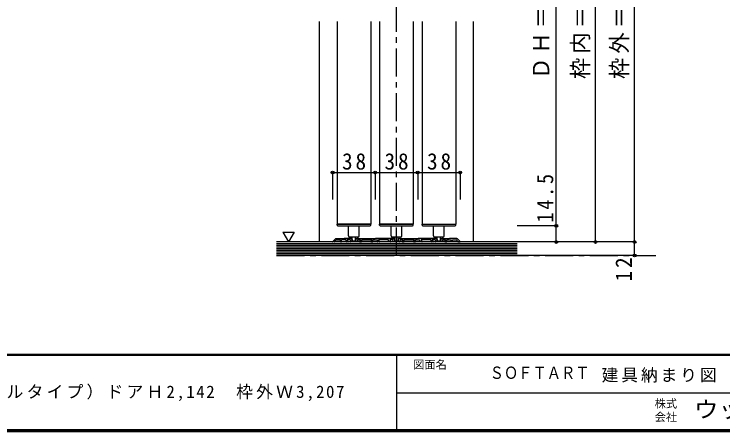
# Model space of a CAD drawing. Units: millimetres at full size, sheet at 1:5. Extents: x -973 to 977, y -718 to 696.
# Drawn here: x -340 to 293, y -701 to -327 of the extents above; entities that cross this region are included whole.
import ezdxf
from ezdxf.enums import TextEntityAlignment as Align

# ---------------------------------------------------------------- set-up
doc = ezdxf.new("R2010")
doc.units = ezdxf.units.MM
doc.header["$LTSCALE"] = 5
doc.header["$PDMODE"] = 32
doc.header["$PDSIZE"] = 2.5
doc.linetypes.add('CHAIN1', pattern=[8, 5, -1, 1, -1])
for name, color, linetype in [('0-1_通り芯', 4, 'CHAIN1'), ('0-3_仕上げ', 2, 'Continuous'), ('0-4_枠', 3, 'Continuous'), ('0-6_扉', 6, 'Continuous'), ('0-7_金物', 3, 'Continuous'), ('0-A_文字', 7, 'Continuous'), ('0-B_寸法', 7, 'Continuous'), ('F-0_補助線', 7, 'Continuous'), ('F-1_枠', 6, 'Continuous'), ('F-A_文字', 7, 'Continuous')]:
    doc.layers.add(name, color=color, linetype=linetype)
doc.styles.add('HGP明朝B', font='')
doc.styles.add('ＭＳ ゴシック', font='')
doc.styles.get('HGP明朝B').set_extended_font_data('HGP明朝B')
doc.styles.get('ＭＳ ゴシック').set_extended_font_data('MS Gothic')

msp = doc.modelspace()

# ---------------------------------------------------------------- linework, layer by layer
at = {"layer": '0-1_通り芯'}
for p, q in [((1.653, -543.141), (1.653, -83.141)), ((-105.446, -543.141), (233.554, -543.141))]:
    msp.add_line(p, q, dxfattribs=at)
at = {"layer": '0-3_仕上げ'}
for p, q in [((109.554, -531.141), (-105.446, -531.141)), ((109.554, -543.141), (-105.446, -543.141))]:
    msp.add_line(p, q, dxfattribs=at)
at = {"layer": '0-3_仕上げ', "color": 7}
for p, q in [((109.554, -532.641), (-105.446, -532.641)), ((109.554, -534.141), (-105.446, -534.141)), ((109.554, -535.641), (-105.446, -535.641)), ((109.554, -537.141), (-105.446, -537.141)), ((109.554, -538.641), (-105.446, -538.641)), ((109.554, -540.141), (-105.446, -540.141)), ((109.554, -541.641), (-105.446, -541.641))]:
    msp.add_line(p, q, dxfattribs=at)
at = {"layer": '0-4_枠', "color": 4}
for p, q in [((-67.347, -334.141), (-67.347, -531.141)), ((70.653, -531.141), (70.653, -334.141))]:
    msp.add_line(p, q, dxfattribs=at)
at = {"layer": '0-6_扉'}
for p, q in [((-51.347, -334.141), (-51.347, -515.141)), ((-21.347, -334.141), (-21.347, -515.141)), ((-13.347, -334.141), (-13.347, -515.141)), ((16.653, -334.141), (16.653, -515.141)), ((24.653, -334.141), (24.653, -515.141)), ((54.653, -334.141), (54.653, -515.141)), ((-21.347, -515.141), (-51.347, -515.141)), ((16.653, -515.141), (-13.347, -515.141)), ((24.653, -515.141), (54.653, -515.141))]:
    msp.add_line(p, q, dxfattribs=at)
at = {"layer": '0-7_金物', "color": 6}
for p, q in [((-51.347, -516.141), (-51.347, -515.141)), ((-51.347, -515.141), (-51.088, -515.141)), ((-51.088, -515.141), (-21.347, -515.141)), ((-50.847, -516.641), (-21.847, -516.641)), ((-21.347, -516.141), (-21.347, -515.141)), ((-13.347, -516.141), (-13.347, -515.141)), ((-13.347, -515.141), (-13.088, -515.141)), ((-13.088, -515.141), (16.653, -515.141)), ((-12.847, -516.641), (16.153, -516.641)), ((16.653, -516.141), (16.653, -515.141)), ((24.653, -516.141), (24.653, -515.141)), ((24.653, -515.141), (24.912, -515.141)), ((24.912, -515.141), (54.653, -515.141)), ((25.153, -516.641), (54.153, -516.641)), ((54.653, -516.141), (54.653, -515.141))]:
    msp.add_line(p, q, dxfattribs=at)
at = {"layer": '0-7_金物', "color": 7}
for p, q in [((-41.097, -525.742), (-41.097, -516.641)), ((-31.597, -525.742), (-31.597, -516.641)), ((-3.097, -525.742), (-3.097, -516.641)), ((6.403, -525.742), (6.403, -516.641)), ((34.903, -525.742), (34.903, -516.641)), ((44.403, -525.742), (44.403, -516.641)), ((-32.597, -526.742), (-40.097, -526.742)), ((-39.347, -526.742), (-39.347, -527.672)), ((-37.847, -528.169), (-39.338, -527.672)), ((-37.847, -530.242), (-37.847, -526.742)), ((-34.947, -530.342), (-37.747, -530.342)), ((-34.847, -530.242), (-34.847, -526.742)), ((-34.847, -528.169), (-33.355, -527.672)), ((-33.347, -526.742), (-33.347, -527.672)), ((5.403, -526.742), (-2.097, -526.742)), ((-1.347, -526.742), (-1.347, -527.672)), ((0.153, -528.169), (-1.338, -527.672)), ((0.153, -530.242), (0.153, -526.742)), ((3.053, -530.342), (0.253, -530.342)), ((3.153, -530.242), (3.153, -526.742)), ((3.153, -528.169), (4.645, -527.672)), ((4.653, -526.742), (4.653, -527.672)), ((43.403, -526.742), (35.903, -526.742)), ((36.653, -526.742), (36.653, -527.672)), ((38.153, -528.169), (36.662, -527.672)), ((38.153, -530.242), (38.153, -526.742)), ((41.053, -530.342), (38.253, -530.342)), ((41.153, -530.242), (41.153, -526.742)), ((41.153, -528.169), (42.645, -527.672)), ((42.653, -526.742), (42.653, -527.672))]:
    msp.add_line(p, q, dxfattribs=at)
at = {"layer": '0-7_金物'}
for p, q in [((-52.923, -528.434), (-55.288, -530.8)), ((-53.547, -531.141), (-55.147, -531.141)), ((-53.347, -530.556), (-52.133, -529.341)), ((-53.347, -530.941), (-53.347, -530.556)), ((-52.133, -529.341), (-48.347, -529.341)), ((-48.347, -530.841), (-48.347, -529.341)), ((-48.047, -531.141), (-47.647, -531.141)), ((-47.347, -530.841), (-47.347, -529.341)), ((-39.576, -528.141), (-45.047, -528.141)), ((-41.747, -531.141), (-43.047, -531.141)), ((-41.747, -530.341), (-42.347, -530.341)), ((-39.447, -529.841), (-39.447, -530.841)), ((-39.422, -528.166), (-38.293, -528.53)), ((-33.547, -531.141), (-39.147, -531.141)), ((-37.947, -529.005), (-37.947, -530.041)), ((-37.647, -530.341), (-35.047, -530.341)), ((-34.747, -529.005), (-34.747, -530.041)), ((-33.272, -528.166), (-34.4, -528.53)), ((-33.247, -529.841), (-33.247, -530.841)), ((-33.118, -528.141), (-17.647, -528.141)), ((-32.747, -529.341), (-30.347, -529.341)), ((-30.947, -530.341), (-30.347, -530.341)), ((-30.947, -531.141), (-29.647, -531.141)), ((-30.347, -529.341), (-30.347, -530.341)), ((-29.347, -529.341), (-20.347, -529.341)), ((-29.347, -530.841), (-29.347, -529.341)), ((-20.947, -530.341), (-20.347, -530.341)), ((-20.947, -531.141), (-19.647, -531.141)), ((-20.347, -529.341), (-20.347, -530.341)), ((-19.347, -529.341), (-15.347, -529.341)), ((-19.347, -530.841), (-19.347, -529.341)), ((-17.347, -528.441), (-17.647, -528.141)), ((-17.047, -528.141), (-17.347, -528.441)), ((-1.576, -528.141), (-17.047, -528.141)), ((-15.347, -530.841), (-15.347, -529.341)), ((-13.747, -531.141), (-15.047, -531.141)), ((-13.747, -530.341), (-14.347, -530.341)), ((-3.747, -531.141), (-5.047, -531.141)), ((-3.747, -530.341), (-4.347, -530.341)), ((-1.447, -529.841), (-1.447, -530.841)), ((-1.422, -528.166), (-0.293, -528.53)), ((4.453, -531.141), (-1.147, -531.141)), ((0.053, -529.005), (0.053, -530.041)), ((0.353, -530.341), (2.953, -530.341)), ((3.253, -529.005), (3.253, -530.041)), ((4.728, -528.166), (3.6, -528.53)), ((4.753, -529.841), (4.753, -530.841)), ((4.882, -528.141), (20.353, -528.141)), ((5.253, -529.341), (7.653, -529.341)), ((7.053, -530.341), (7.653, -530.341)), ((7.053, -531.141), (8.353, -531.141)), ((7.653, -529.341), (7.653, -530.341)), ((8.653, -529.341), (17.653, -529.341)), ((8.653, -530.841), (8.653, -529.341)), ((17.053, -530.341), (17.653, -530.341)), ((17.053, -531.141), (18.353, -531.141)), ((17.653, -529.341), (17.653, -530.341)), ((18.653, -529.341), (22.653, -529.341)), ((18.653, -530.841), (18.653, -529.341)), ((20.653, -528.441), (20.353, -528.141)), ((20.953, -528.141), (20.653, -528.441)), ((36.424, -528.141), (20.953, -528.141)), ((22.653, -530.841), (22.653, -529.341)), ((24.253, -531.141), (22.953, -531.141)), ((24.253, -530.341), (23.653, -530.341)), ((34.253, -531.141), (32.953, -531.141)), ((34.253, -530.341), (33.653, -530.341)), ((36.553, -529.841), (36.553, -530.841)), ((36.578, -528.166), (37.707, -528.53)), ((42.453, -531.141), (36.853, -531.141)), ((38.053, -529.005), (38.053, -530.041)), ((38.353, -530.341), (40.953, -530.341)), ((41.253, -529.005), (41.253, -530.041)), ((42.728, -528.166), (41.6, -528.53)), ((42.753, -529.841), (42.753, -530.841)), ((42.882, -528.141), (48.353, -528.141)), ((43.253, -529.341), (45.653, -529.341)), ((45.053, -530.341), (45.653, -530.341)), ((45.053, -531.141), (46.353, -531.141)), ((45.653, -529.341), (45.653, -530.341)), ((46.653, -529.341), (50.653, -529.341)), ((46.653, -530.841), (46.653, -529.341)), ((48.653, -528.441), (48.353, -528.141)), ((48.953, -528.141), (48.653, -528.441)), ((55.522, -528.141), (48.953, -528.141)), ((50.653, -530.841), (50.653, -529.341)), ((51.353, -531.141), (50.953, -531.141)), ((51.653, -529.341), (55.439, -529.341)), ((51.653, -530.841), (51.653, -529.341)), ((56.229, -528.434), (58.595, -530.8)), ((56.853, -531.141), (58.453, -531.141))]:
    msp.add_line(p, q, dxfattribs=at)
for points in [[(-52.216, -528.141), (-45.647, -528.141), (-45.347, -528.441), (-45.047, -528.141)], [(-43.347, -530.841), (-43.347, -529.341), (-47.347, -529.341)], [(-39.947, -529.341), (-42.347, -529.341), (-42.347, -530.341)], [(-5.347, -530.841), (-5.347, -529.341), (-14.347, -529.341), (-14.347, -530.341)], [(-1.947, -529.341), (-4.347, -529.341), (-4.347, -530.341)], [(32.653, -530.841), (32.653, -529.341), (23.653, -529.341), (23.653, -530.341)], [(36.053, -529.341), (33.653, -529.341), (33.653, -530.341)], [(56.653, -530.941), (56.653, -530.556), (55.439, -529.341)]]:
    msp.add_lwpolyline(points, dxfattribs=at)
at = {"layer": '0-7_金物', "color": 6}
for centre, start, end in [((-50.847, -516.141), 180, 270), ((-21.847, -516.141), 270, 0), ((-12.847, -516.141), 180, 270), ((16.153, -516.141), 270, 0), ((25.153, -516.141), 180, 270), ((54.153, -516.141), 270, 0)]:
    msp.add_arc(centre, 0.5, start, end, dxfattribs=at)
at = {"layer": '0-7_金物'}
for centre, radius, start, end in [((-55.147, -530.941), 0.2, 135, 270), ((-53.547, -530.941), 0.2, 270, 0), ((-52.216, -529.141), 1, 90, 135), ((-48.047, -530.841), 0.3, 180, 270), ((-47.647, -530.841), 0.3, 270, 0), ((-43.047, -530.841), 0.3, 180, 270), ((-41.747, -530.741), 0.4, 0, 90), ((-41.747, -530.741), 0.4, 270, 0), ((-39.947, -529.841), 0.5, 0, 90), ((-39.576, -528.641), 0.5, 72.1213, 90), ((-39.147, -530.841), 0.3, 180, 270), ((-38.447, -529.005), 0.5, 0, 72.1213), ((-37.647, -530.041), 0.3, 180, 270), ((-35.047, -530.041), 0.3, 270, 0), ((-34.247, -529.005), 0.5, 107.8787, 180), ((-33.547, -530.841), 0.3, 270, 0), ((-33.118, -528.641), 0.5, 90, 107.8787), ((-32.747, -529.841), 0.5, 90, 180), ((-30.947, -530.741), 0.4, 90, 180), ((-30.947, -530.741), 0.4, 180, 270), ((-29.647, -530.841), 0.3, 270, 0), ((-20.947, -530.741), 0.4, 90, 180), ((-20.947, -530.741), 0.4, 180, 270), ((-19.647, -530.841), 0.3, 270, 0), ((-15.047, -530.841), 0.3, 180, 270), ((-13.747, -530.741), 0.4, 0, 90), ((-13.747, -530.741), 0.4, 270, 0), ((-5.047, -530.841), 0.3, 180, 270), ((-3.747, -530.741), 0.4, 0, 90), ((-3.747, -530.741), 0.4, 270, 0), ((-1.947, -529.841), 0.5, 0, 90), ((-1.576, -528.641), 0.5, 72.1213, 90), ((-1.147, -530.841), 0.3, 180, 270), ((-0.447, -529.005), 0.5, 0, 72.1213), ((0.353, -530.041), 0.3, 180, 270), ((2.953, -530.041), 0.3, 270, 0), ((3.753, -529.005), 0.5, 107.8787, 180), ((4.453, -530.841), 0.3, 270, 0), ((4.882, -528.641), 0.5, 90, 107.8787), ((5.253, -529.841), 0.5, 90, 180), ((7.053, -530.741), 0.4, 90, 180), ((7.053, -530.741), 0.4, 180, 270), ((8.353, -530.841), 0.3, 270, 0), ((17.053, -530.741), 0.4, 90, 180), ((17.053, -530.741), 0.4, 180, 270), ((18.353, -530.841), 0.3, 270, 0), ((22.953, -530.841), 0.3, 180, 270), ((24.253, -530.741), 0.4, 0, 90), ((24.253, -530.741), 0.4, 270, 0), ((32.953, -530.841), 0.3, 180, 270), ((34.253, -530.741), 0.4, 0, 90), ((34.253, -530.741), 0.4, 270, 0), ((36.053, -529.841), 0.5, 0, 90), ((36.424, -528.641), 0.5, 72.1213, 90), ((36.853, -530.841), 0.3, 180, 270), ((37.553, -529.005), 0.5, 0, 72.1213), ((38.353, -530.041), 0.3, 180, 270), ((40.953, -530.041), 0.3, 270, 0), ((41.753, -529.005), 0.5, 107.8787, 180), ((42.453, -530.841), 0.3, 270, 0), ((42.882, -528.641), 0.5, 90, 107.8787), ((43.253, -529.841), 0.5, 90, 180), ((45.053, -530.741), 0.4, 90, 180), ((45.053, -530.741), 0.4, 180, 270), ((46.353, -530.841), 0.3, 270, 0), ((50.953, -530.841), 0.3, 180, 270), ((51.353, -530.841), 0.3, 270, 0), ((55.522, -529.141), 1, 45, 90), ((56.853, -530.941), 0.2, 180, 270), ((58.453, -530.941), 0.2, 270, 45)]:
    msp.add_arc(centre, radius, start, end, dxfattribs=at)
at = {"layer": '0-7_金物', "color": 7}
for centre, radius, start, end in [((-40.097, -525.742), 1, 180, 270), ((-37.747, -530.242), 0.1, 180, 270), ((-34.947, -530.242), 0.1, 270, 0), ((-32.597, -525.742), 1, 270, 0), ((-2.097, -525.742), 1, 180, 270), ((0.253, -530.242), 0.1, 180, 270), ((3.053, -530.242), 0.1, 270, 0), ((5.403, -525.742), 1, 270, 0), ((35.903, -525.742), 1, 180, 270), ((38.253, -530.242), 0.1, 180, 270), ((41.053, -530.242), 0.1, 270, 0), ((43.403, -525.742), 1, 270, 0)]:
    msp.add_arc(centre, radius, start, end, dxfattribs=at)
at = {"layer": '0-A_文字'}
msp.add_line((-99.881, -522.328), (-94.881, -530.988), dxfattribs=at)
msp.add_lwpolyline([(-99.881, -522.328), (-89.881, -522.328), (-94.881, -530.988)], dxfattribs=at)
at = {"layer": '0-B_寸法', "color": 4}
for p, q in [((214.554, -531.141), (214.554, -93.141)), ((179.554, -531.141), (179.554, -123.141)), ((144.554, -516.641), (144.554, -136.641)), ((-55.347, -469.117), (-17.347, -469.117)), ((-55.347, -469.117), (-55.347, -493.141)), ((-17.347, -469.117), (-17.347, -493.141)), ((-17.347, -469.117), (20.653, -469.117)), ((20.653, -469.117), (20.653, -493.141)), ((20.653, -469.117), (58.653, -469.117)), ((58.653, -469.117), (58.653, -493.141)), ((144.554, -516.641), (109.554, -516.641)), ((144.554, -531.141), (144.554, -516.641)), ((144.554, -531.141), (109.554, -531.141)), ((214.554, -531.141), (109.554, -531.141)), ((214.554, -543.141), (214.554, -531.141)), ((214.554, -543.141), (109.554, -543.141))]:
    msp.add_line(p, q, dxfattribs=at)
at = {"layer": '0-B_寸法'}
for p in [(-55.347, -469.117), (-17.347, -469.117), (20.653, -469.117), (58.653, -469.117), (144.554, -516.641), (144.554, -531.141), (179.554, -531.141), (214.554, -531.141), (214.554, -543.141)]:
    msp.add_point(p, dxfattribs=at)
at = {"layer": 'F-1_枠'}
for p, q in [((976.653, -631.667), (-973.347, -631.667)), ((976.653, -632.5), (-973.347, -632.5)), ((1.653, -632.5), (1.653, -699.167)), ((1.653, -665.833), (974.986, -665.834)), ((976.653, -699.167), (-973.347, -699.167)), ((976.653, -700), (-973.347, -700)), ((976.653, -700.833), (-973.347, -700.833))]:
    msp.add_line(p, q, dxfattribs=at)

# ---------------------------------------------------------------- texts
at = {"layer": '0-B_寸法', "char_height": 14.66, "attachment_point": 7, "rotation": 90, "style": 'ＭＳ ゴシック'}
for s, insert in [('\\T1.19;\\W0.95;ＤＨ＝2,142', (142.054, -385.391)), ('\\T1.19;\\W0.95;枠内＝2,170', (177.054, -385.391)), ('\\T1.19;\\W0.95;枠外＝2,200', (212.054, -385.391)), ('\\T1.28;\\W0.9;14.5', (142.054, -513.738)), ('\\T1.27;\\W0.95;12', (212.054, -566.391))]:
    msp.add_mtext(s, dxfattribs=dict(at, insert=insert))
at = {"layer": '0-B_寸法', "char_height": 14.66, "attachment_point": 7, "style": 'ＭＳ ゴシック'}
for insert in [(-46.972, -466.617), (-8.972, -466.617), (29.028, -466.617)]:
    msp.add_mtext('\\T1.27;\\W0.95;38', dxfattribs=dict(at, insert=insert))
at = {"layer": 'F-0_補助線', "style": 'HGP明朝B', "width": 0.85}
msp.add_text('ＳＯＦＴＡＲＴ', height=11, dxfattribs=at).set_placement((84.986, -656.798), align=Align.BOTTOM_LEFT)
at = {"layer": 'F-0_補助線', "insert": (185.035, -656.798), "char_height": 11, "attachment_point": 7, "style": 'ＭＳ ゴシック'}
msp.add_mtext('\\T1.17;建具納まり図', dxfattribs=at)
at = {"layer": 'F-A_文字', "style": 'ＭＳ ゴシック'}
for s, p in [('図面名', (16.653, -646.667)), ('株式', (232.486, -681.5)), ('会社', (232.486, -693.5))]:
    msp.add_text(s, height=7.331, dxfattribs=at).set_placement(p, align=Align.BOTTOM_LEFT)
at = {"layer": 'F-A_文字', "style": 'ＭＳ ゴシック', "width": 1.1}
msp.add_text('ウッドワン・・・', height=14.66, dxfattribs=at).set_placement((267.486, -692.5), align=Align.BOTTOM_LEFT)
at = {"layer": 'F-A_文字', "insert": (-846.68, -673.333), "char_height": 11, "attachment_point": 7, "style": 'ＭＳ ゴシック'}
msp.add_mtext('\\T1.19;ソフトアート\u3000アルシャルル\u3000３枚引き込み戸\u3000下荷重（レールタイプ）ドアＨ2,142\u3000枠外Ｗ3,207', dxfattribs=at)

doc.saveas('drawing.dxf')
